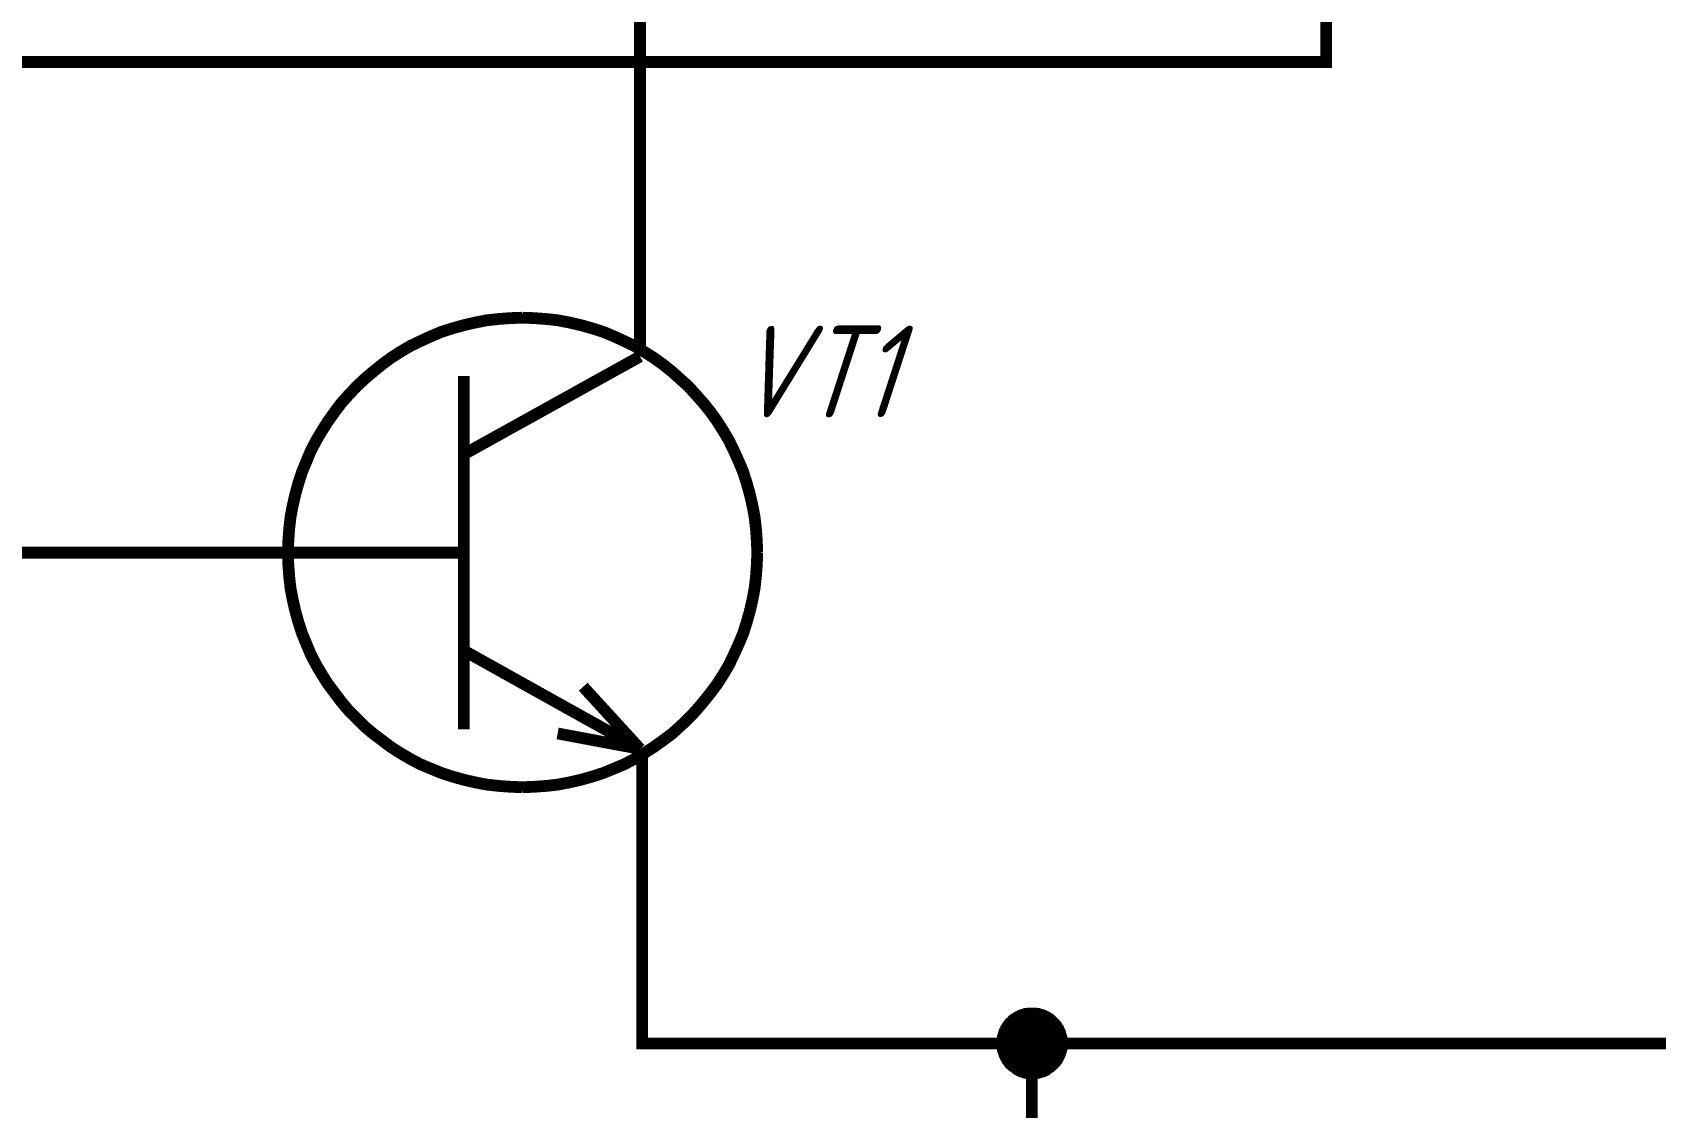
# Model space of a CAD drawing. Header units: millimetres. Extents: x 0 to 420, y 0 to 297.
# Drawn here: x 144.55 to 185.89, y 48.36 to 75.74 of the extents above; entities that cross this region are included whole.
import ezdxf

# ---------------------------------------------------------------- set-up
doc = ezdxf.new("R2010")
doc.units = ezdxf.units.MM
doc.layers.add('Sheet', color=255, linetype='Continuous')
doc.styles.add('GOST', font='', dxfattribs={"oblique": 18})
doc.styles.get('GOST').set_extended_font_data('GOST type A')

msp = doc.modelspace()

# ---------------------------------------------------------------- linework, layer by layer
at = {"layer": 'Sheet'}
for points, const_width in [([(137.515, 82.493), (160.015, 82.493), (160.026, 82.493), (160.026, 72.498)], 0.3), ([(177.507, 82.493), (177.507, 74.991), (142.522, 74.991), (142.522, 62.493), (146.037, 62.493)], 0.3), ([(195.011, 82.493), (195.011, 49.994), (170.007, 49.994), (170.007, 47.49)], 0.3), ([(160.026, 67.49), (160.026, 72.498)], 0.3), ([(151.055, 62.493), (151.067, 62.796), (151.089, 63.099), (151.123, 63.402), (151.179, 63.694), (151.246, 63.986), (151.325, 64.267), (151.415, 64.548), (151.527, 64.817), (151.639, 65.087), (151.774, 65.345), (151.92, 65.592), (152.077, 65.839), (152.246, 66.075), (152.414, 66.299), (152.605, 66.513), (152.807, 66.726), (153.009, 66.917), (153.234, 67.108), (153.458, 67.288), (153.683, 67.456), (153.93, 67.613), (154.177, 67.759), (154.435, 67.883), (154.704, 68.006), (154.974, 68.119), (155.254, 68.208), (155.535, 68.287), (155.827, 68.354), (156.119, 68.411), (156.422, 68.444), (156.725, 68.467), (157.028, 68.478)], 0.3), ([(157.028, 68.478), (156.725, 68.467), (156.422, 68.444), (156.119, 68.411), (155.827, 68.354), (155.535, 68.287), (155.254, 68.208), (154.974, 68.119), (154.704, 68.006), (154.435, 67.883), (154.177, 67.759), (153.93, 67.613), (153.683, 67.456), (153.458, 67.288), (153.234, 67.108), (153.009, 66.917), (152.807, 66.726), (152.605, 66.513), (152.414, 66.299), (152.246, 66.075), (152.077, 65.839), (151.92, 65.592), (151.774, 65.345), (151.639, 65.087), (151.527, 64.817), (151.415, 64.548), (151.325, 64.267), (151.246, 63.986), (151.179, 63.694), (151.123, 63.402), (151.089, 63.099), (151.067, 62.796), (151.055, 62.493)], 0.3), ([(157.028, 68.478), (157.332, 68.467), (157.635, 68.444), (157.938, 68.411), (158.23, 68.354), (158.522, 68.287), (158.802, 68.208), (159.083, 68.119), (159.353, 68.006), (159.622, 67.883), (159.88, 67.759), (160.127, 67.613), (160.374, 67.456), (160.61, 67.288), (160.835, 67.108), (161.048, 66.917), (161.261, 66.726), (161.452, 66.513), (161.643, 66.299), (161.823, 66.075), (161.991, 65.839), (162.148, 65.592), (162.294, 65.345), (162.418, 65.087), (162.541, 64.817), (162.653, 64.548), (162.743, 64.267), (162.822, 63.986), (162.889, 63.694), (162.945, 63.402), (162.979, 63.099), (163.001, 62.796), (163.013, 62.493)], 0.3), ([(163.013, 62.493), (163.001, 62.796), (162.979, 63.099), (162.945, 63.402), (162.889, 63.694), (162.822, 63.986), (162.743, 64.267), (162.653, 64.548), (162.541, 64.817), (162.418, 65.087), (162.294, 65.345), (162.148, 65.592), (161.991, 65.839), (161.823, 66.075), (161.643, 66.299), (161.452, 66.513), (161.261, 66.726), (161.048, 66.917), (160.835, 67.108), (160.61, 67.288), (160.374, 67.456), (160.127, 67.613), (159.88, 67.759), (159.622, 67.883), (159.353, 68.006), (159.083, 68.119), (158.802, 68.208), (158.522, 68.287), (158.23, 68.354), (157.938, 68.411), (157.635, 68.444), (157.332, 68.467), (157.028, 68.478)], 0.3), ([(160.026, 67.49), (155.535, 64.997)], 0.3), ([(155.535, 62.493), (155.535, 66.996)], 0.3), ([(155.535, 66.996), (155.535, 57.99)], 0.3), ([(151.033, 62.493), (146.037, 62.493)], 0.3), ([(155.535, 62.493), (151.033, 62.493)], 0.3), ([(157.028, 56.518), (156.725, 56.53), (156.422, 56.552), (156.119, 56.586), (155.827, 56.642), (155.535, 56.709), (155.254, 56.788), (154.974, 56.878), (154.704, 56.99), (154.435, 57.102), (154.177, 57.237), (153.93, 57.383), (153.683, 57.54), (153.458, 57.709), (153.234, 57.877), (153.009, 58.068), (152.807, 58.27), (152.605, 58.472), (152.414, 58.697), (152.246, 58.922), (152.077, 59.146), (151.92, 59.393), (151.774, 59.64), (151.639, 59.899), (151.527, 60.168), (151.415, 60.438), (151.325, 60.718), (151.246, 60.999), (151.179, 61.291), (151.123, 61.583), (151.089, 61.886), (151.067, 62.189), (151.055, 62.493)], 0.3), ([(151.055, 62.493), (151.055, 62.493)], 0.3), ([(151.055, 62.493), (151.067, 62.189), (151.089, 61.886), (151.123, 61.583), (151.179, 61.291), (151.246, 60.999), (151.325, 60.718), (151.415, 60.438), (151.527, 60.168), (151.639, 59.899), (151.774, 59.64), (151.92, 59.393), (152.077, 59.146), (152.246, 58.922), (152.414, 58.697), (152.605, 58.472), (152.807, 58.27), (153.009, 58.068), (153.234, 57.877), (153.458, 57.709), (153.683, 57.54), (153.93, 57.383), (154.177, 57.237), (154.435, 57.102), (154.704, 56.99), (154.974, 56.878), (155.254, 56.788), (155.535, 56.709), (155.827, 56.642), (156.119, 56.586), (156.422, 56.552), (156.725, 56.53), (157.028, 56.518)], 0.3), ([(163.013, 62.493), (163.001, 62.189), (162.979, 61.886), (162.945, 61.583), (162.889, 61.291), (162.822, 60.999), (162.743, 60.718), (162.653, 60.438), (162.541, 60.168), (162.418, 59.899), (162.294, 59.64), (162.148, 59.393), (161.991, 59.146), (161.823, 58.922), (161.643, 58.697), (161.452, 58.472), (161.261, 58.27), (161.048, 58.068), (160.835, 57.877), (160.61, 57.709), (160.374, 57.54), (160.127, 57.383), (159.88, 57.237), (159.622, 57.102), (159.353, 56.99), (159.083, 56.878), (158.802, 56.788), (158.522, 56.709), (158.23, 56.642), (157.938, 56.586), (157.635, 56.552), (157.332, 56.53), (157.028, 56.518)], 0.3), ([(157.028, 56.518), (157.332, 56.53), (157.635, 56.552), (157.938, 56.586), (158.23, 56.642), (158.522, 56.709), (158.802, 56.788), (159.083, 56.878), (159.353, 56.99), (159.622, 57.102), (159.88, 57.237), (160.127, 57.383), (160.374, 57.54), (160.61, 57.709), (160.835, 57.877), (161.048, 58.068), (161.261, 58.27), (161.452, 58.472), (161.643, 58.697), (161.823, 58.922), (161.991, 59.146), (162.148, 59.393), (162.294, 59.64), (162.418, 59.899), (162.541, 60.168), (162.653, 60.438), (162.743, 60.718), (162.822, 60.999), (162.889, 61.291), (162.945, 61.583), (162.979, 61.886), (163.001, 62.189), (163.013, 62.493)], 0.3), ([(163.013, 62.493), (163.013, 62.493), (163.013, 62.493), (163.013, 62.493), (163.013, 62.493), (163.013, 62.493), (163.013, 62.493), (163.013, 62.493), (163.013, 62.493), (163.013, 62.493), (163.013, 62.493), (163.013, 62.493), (163.013, 62.493), (163.013, 62.493), (163.013, 62.493), (163.013, 62.493), (163.013, 62.493), (163.013, 62.493), (163.013, 62.493), (163.013, 62.493), (163.013, 62.493), (163.013, 62.493), (163.013, 62.493), (163.013, 62.493), (163.013, 62.493), (163.013, 62.493), (163.013, 62.493), (163.013, 62.493), (163.013, 62.493), (163.013, 62.493), (163.013, 62.493), (163.013, 62.493), (163.013, 62.493)], 0.3), ([(163.013, 62.493), (163.013, 62.493)], 0.3), ([(160.026, 57.495), (155.535, 60)], 0.3), ([(158.578, 59.079), (160.026, 57.495)], 0.3), ([(160.026, 57.495), (157.927, 57.888)], 0.3), ([(160.082, 57.338), (160.082, 52.33)], 0.3), ([(170.007, 49.994), (160.082, 49.994), (160.082, 52.33)], 0.3), ([(169.255, 49.994), (169.255, 50.039), (169.255, 50.073), (169.266, 50.106), (169.266, 50.151), (169.278, 50.185), (169.289, 50.219), (169.3, 50.264), (169.311, 50.297), (169.334, 50.331), (169.345, 50.365), (169.368, 50.387), (169.379, 50.421), (169.401, 50.455), (169.424, 50.477), (169.446, 50.511), (169.48, 50.533), (169.502, 50.556), (169.525, 50.589), (169.558, 50.612), (169.592, 50.634), (169.615, 50.645), (169.648, 50.668), (169.682, 50.679), (169.716, 50.702), (169.749, 50.713), (169.783, 50.724), (169.817, 50.735), (169.85, 50.746), (169.895, 50.746), (169.929, 50.758), (169.974, 50.758), (170.007, 50.758)], 0.3), ([(169.255, 49.994), (169.255, 50.039), (169.255, 50.073), (169.266, 50.106), (169.266, 50.151), (169.278, 50.185), (169.289, 50.219), (169.3, 50.264), (169.311, 50.297), (169.334, 50.331), (169.345, 50.365), (169.368, 50.387), (169.379, 50.421), (169.401, 50.455), (169.424, 50.477), (169.446, 50.511), (169.48, 50.533), (169.502, 50.556), (169.525, 50.589), (169.558, 50.612), (169.592, 50.634), (169.615, 50.645), (169.648, 50.668), (169.682, 50.679), (169.716, 50.702), (169.749, 50.713), (169.783, 50.724), (169.817, 50.735), (169.85, 50.746), (169.895, 50.746), (169.929, 50.758), (169.974, 50.758), (170.007, 50.758)], 0.3), ([(169.255, 49.994), (169.255, 50.039), (169.255, 50.073), (169.266, 50.106), (169.266, 50.151), (169.278, 50.185), (169.289, 50.219), (169.3, 50.264), (169.311, 50.297), (169.334, 50.331), (169.345, 50.365), (169.368, 50.387), (169.379, 50.421), (169.401, 50.455), (169.424, 50.477), (169.446, 50.511), (169.48, 50.533), (169.502, 50.556), (169.525, 50.589), (169.558, 50.612), (169.592, 50.634), (169.615, 50.645), (169.648, 50.668), (169.682, 50.679), (169.716, 50.702), (169.749, 50.713), (169.783, 50.724), (169.817, 50.735), (169.85, 50.746), (169.895, 50.746), (169.929, 50.758), (169.974, 50.758), (170.007, 50.758)], 0.3), ([(169.255, 49.994), (169.255, 50.039), (169.255, 50.073), (169.266, 50.106), (169.266, 50.151), (169.278, 50.185), (169.289, 50.219), (169.3, 50.264), (169.311, 50.297), (169.334, 50.331), (169.345, 50.365), (169.368, 50.387), (169.379, 50.421), (169.401, 50.455), (169.424, 50.477), (169.446, 50.511), (169.48, 50.533), (169.502, 50.556), (169.525, 50.589), (169.558, 50.612), (169.592, 50.634), (169.615, 50.645), (169.648, 50.668), (169.682, 50.679), (169.716, 50.702), (169.749, 50.713), (169.783, 50.724), (169.817, 50.735), (169.85, 50.746), (169.895, 50.746), (169.929, 50.758), (169.974, 50.758), (170.007, 50.758)], 0.3), ([(170.007, 50.758), (170.007, 50.758)], 0.3), ([(170.007, 50.758), (170.052, 50.758), (170.086, 50.758), (170.12, 50.746), (170.165, 50.746), (170.198, 50.735), (170.232, 50.724), (170.277, 50.713), (170.311, 50.702), (170.344, 50.679), (170.378, 50.668), (170.4, 50.645), (170.434, 50.634), (170.468, 50.612), (170.49, 50.589), (170.524, 50.556), (170.546, 50.533), (170.569, 50.511), (170.603, 50.477), (170.625, 50.455), (170.647, 50.421), (170.659, 50.387), (170.681, 50.365), (170.692, 50.331), (170.715, 50.297), (170.726, 50.264), (170.737, 50.219), (170.749, 50.185), (170.76, 50.151), (170.76, 50.106), (170.771, 50.073), (170.771, 50.039), (170.771, 49.994)], 0.3), ([(170.007, 50.758), (170.007, 50.758)], 0.3), ([(170.007, 50.758), (170.052, 50.758), (170.086, 50.758), (170.12, 50.746), (170.165, 50.746), (170.198, 50.735), (170.232, 50.724), (170.277, 50.713), (170.311, 50.702), (170.344, 50.679), (170.378, 50.668), (170.4, 50.645), (170.434, 50.634), (170.468, 50.612), (170.49, 50.589), (170.524, 50.556), (170.546, 50.533), (170.569, 50.511), (170.603, 50.477), (170.625, 50.455), (170.647, 50.421), (170.659, 50.387), (170.681, 50.365), (170.692, 50.331), (170.715, 50.297), (170.726, 50.264), (170.737, 50.219), (170.749, 50.185), (170.76, 50.151), (170.76, 50.106), (170.771, 50.073), (170.771, 50.039), (170.771, 49.994)], 0.3), ([(170.007, 50.758), (170.007, 50.758)], 0.3), ([(170.007, 50.758), (170.052, 50.758), (170.086, 50.758), (170.12, 50.746), (170.165, 50.746), (170.198, 50.735), (170.232, 50.724), (170.277, 50.713), (170.311, 50.702), (170.344, 50.679), (170.378, 50.668), (170.4, 50.645), (170.434, 50.634), (170.468, 50.612), (170.49, 50.589), (170.524, 50.556), (170.546, 50.533), (170.569, 50.511), (170.603, 50.477), (170.625, 50.455), (170.647, 50.421), (170.659, 50.387), (170.681, 50.365), (170.692, 50.331), (170.715, 50.297), (170.726, 50.264), (170.737, 50.219), (170.749, 50.185), (170.76, 50.151), (170.76, 50.106), (170.771, 50.073), (170.771, 50.039), (170.771, 49.994)], 0.3), ([(170.007, 50.758), (170.007, 50.758)], 0.3), ([(170.007, 50.758), (170.052, 50.758), (170.086, 50.758), (170.12, 50.746), (170.165, 50.746), (170.198, 50.735), (170.232, 50.724), (170.277, 50.713), (170.311, 50.702), (170.344, 50.679), (170.378, 50.668), (170.4, 50.645), (170.434, 50.634), (170.468, 50.612), (170.49, 50.589), (170.524, 50.556), (170.546, 50.533), (170.569, 50.511), (170.603, 50.477), (170.625, 50.455), (170.647, 50.421), (170.659, 50.387), (170.681, 50.365), (170.692, 50.331), (170.715, 50.297), (170.726, 50.264), (170.737, 50.219), (170.749, 50.185), (170.76, 50.151), (170.76, 50.106), (170.771, 50.073), (170.771, 50.039), (170.771, 49.994)], 0.3), ([(169.255, 49.994), (169.255, 50.039), (169.255, 50.073), (169.266, 50.106), (169.266, 50.151), (169.278, 50.185), (169.289, 50.219), (169.3, 50.264), (169.311, 50.297), (169.334, 50.331), (169.345, 50.365), (169.368, 50.387), (169.379, 50.421), (169.401, 50.455), (169.424, 50.477), (169.446, 50.511), (169.48, 50.533), (169.502, 50.556), (169.525, 50.589), (169.558, 50.612), (169.592, 50.634), (169.615, 50.645), (169.648, 50.668), (169.682, 50.679), (169.716, 50.702), (169.749, 50.713), (169.783, 50.724), (169.817, 50.735), (169.85, 50.746), (169.895, 50.746), (169.929, 50.758), (169.974, 50.758), (170.007, 50.758)], 0.0991), ([(169.255, 49.994), (169.255, 50.039), (169.255, 50.073), (169.266, 50.106), (169.266, 50.151), (169.278, 50.185), (169.289, 50.219), (169.3, 50.264), (169.311, 50.297), (169.334, 50.331), (169.345, 50.365), (169.368, 50.387), (169.379, 50.421), (169.401, 50.455), (169.424, 50.477), (169.446, 50.511), (169.48, 50.533), (169.502, 50.556), (169.525, 50.589), (169.558, 50.612), (169.592, 50.634), (169.615, 50.645), (169.648, 50.668), (169.682, 50.679), (169.716, 50.702), (169.749, 50.713), (169.783, 50.724), (169.817, 50.735), (169.85, 50.746), (169.895, 50.746), (169.929, 50.758), (169.974, 50.758), (170.007, 50.758)], 0.0991), ([(169.255, 49.994), (169.255, 50.039), (169.255, 50.073), (169.266, 50.106), (169.266, 50.151), (169.278, 50.185), (169.289, 50.219), (169.3, 50.264), (169.311, 50.297), (169.334, 50.331), (169.345, 50.365), (169.368, 50.387), (169.379, 50.421), (169.401, 50.455), (169.424, 50.477), (169.446, 50.511), (169.48, 50.533), (169.502, 50.556), (169.525, 50.589), (169.558, 50.612), (169.592, 50.634), (169.615, 50.645), (169.648, 50.668), (169.682, 50.679), (169.716, 50.702), (169.749, 50.713), (169.783, 50.724), (169.817, 50.735), (169.85, 50.746), (169.895, 50.746), (169.929, 50.758), (169.974, 50.758), (170.007, 50.758)], 0.0991), ([(169.255, 49.994), (169.255, 50.039), (169.255, 50.073), (169.266, 50.106), (169.266, 50.151), (169.278, 50.185), (169.289, 50.219), (169.3, 50.264), (169.311, 50.297), (169.334, 50.331), (169.345, 50.365), (169.368, 50.387), (169.379, 50.421), (169.401, 50.455), (169.424, 50.477), (169.446, 50.511), (169.48, 50.533), (169.502, 50.556), (169.525, 50.589), (169.558, 50.612), (169.592, 50.634), (169.615, 50.645), (169.648, 50.668), (169.682, 50.679), (169.716, 50.702), (169.749, 50.713), (169.783, 50.724), (169.817, 50.735), (169.85, 50.746), (169.895, 50.746), (169.929, 50.758), (169.974, 50.758), (170.007, 50.758)], 0.0991), ([(170.007, 50.758), (170.007, 50.758)], 0.0991), ([(170.007, 50.758), (170.052, 50.758), (170.086, 50.758), (170.12, 50.746), (170.165, 50.746), (170.198, 50.735), (170.232, 50.724), (170.277, 50.713), (170.311, 50.702), (170.344, 50.679), (170.378, 50.668), (170.4, 50.645), (170.434, 50.634), (170.468, 50.612), (170.49, 50.589), (170.524, 50.556), (170.546, 50.533), (170.569, 50.511), (170.603, 50.477), (170.625, 50.455), (170.647, 50.421), (170.659, 50.387), (170.681, 50.365), (170.692, 50.331), (170.715, 50.297), (170.726, 50.264), (170.737, 50.219), (170.749, 50.185), (170.76, 50.151), (170.76, 50.106), (170.771, 50.073), (170.771, 50.039), (170.771, 49.994)], 0.0991), ([(170.007, 50.758), (170.007, 50.758)], 0.0991), ([(170.007, 50.758), (170.052, 50.758), (170.086, 50.758), (170.12, 50.746), (170.165, 50.746), (170.198, 50.735), (170.232, 50.724), (170.277, 50.713), (170.311, 50.702), (170.344, 50.679), (170.378, 50.668), (170.4, 50.645), (170.434, 50.634), (170.468, 50.612), (170.49, 50.589), (170.524, 50.556), (170.546, 50.533), (170.569, 50.511), (170.603, 50.477), (170.625, 50.455), (170.647, 50.421), (170.659, 50.387), (170.681, 50.365), (170.692, 50.331), (170.715, 50.297), (170.726, 50.264), (170.737, 50.219), (170.749, 50.185), (170.76, 50.151), (170.76, 50.106), (170.771, 50.073), (170.771, 50.039), (170.771, 49.994)], 0.0991), ([(170.007, 50.758), (170.007, 50.758)], 0.0991), ([(170.007, 50.758), (170.052, 50.758), (170.086, 50.758), (170.12, 50.746), (170.165, 50.746), (170.198, 50.735), (170.232, 50.724), (170.277, 50.713), (170.311, 50.702), (170.344, 50.679), (170.378, 50.668), (170.4, 50.645), (170.434, 50.634), (170.468, 50.612), (170.49, 50.589), (170.524, 50.556), (170.546, 50.533), (170.569, 50.511), (170.603, 50.477), (170.625, 50.455), (170.647, 50.421), (170.659, 50.387), (170.681, 50.365), (170.692, 50.331), (170.715, 50.297), (170.726, 50.264), (170.737, 50.219), (170.749, 50.185), (170.76, 50.151), (170.76, 50.106), (170.771, 50.073), (170.771, 50.039), (170.771, 49.994)], 0.0991), ([(170.007, 50.758), (170.007, 50.758)], 0.0991), ([(170.007, 50.758), (170.052, 50.758), (170.086, 50.758), (170.12, 50.746), (170.165, 50.746), (170.198, 50.735), (170.232, 50.724), (170.277, 50.713), (170.311, 50.702), (170.344, 50.679), (170.378, 50.668), (170.4, 50.645), (170.434, 50.634), (170.468, 50.612), (170.49, 50.589), (170.524, 50.556), (170.546, 50.533), (170.569, 50.511), (170.603, 50.477), (170.625, 50.455), (170.647, 50.421), (170.659, 50.387), (170.681, 50.365), (170.692, 50.331), (170.715, 50.297), (170.726, 50.264), (170.737, 50.219), (170.749, 50.185), (170.76, 50.151), (170.76, 50.106), (170.771, 50.073), (170.771, 50.039), (170.771, 49.994)], 0.0991), ([(170.007, 49.23), (169.974, 49.23), (169.929, 49.23), (169.895, 49.242), (169.85, 49.242), (169.817, 49.253), (169.783, 49.264), (169.749, 49.275), (169.716, 49.287), (169.682, 49.309), (169.648, 49.32), (169.615, 49.343), (169.592, 49.365), (169.558, 49.388), (169.525, 49.41), (169.502, 49.433), (169.48, 49.455), (169.446, 49.478), (169.424, 49.511), (169.401, 49.545), (169.379, 49.567), (169.368, 49.601), (169.345, 49.635), (169.334, 49.668), (169.311, 49.702), (169.3, 49.736), (169.289, 49.77), (169.278, 49.803), (169.266, 49.837), (169.266, 49.882), (169.255, 49.915), (169.255, 49.96), (169.255, 49.994)], 0.3), ([(169.255, 49.994), (169.255, 49.994)], 0.3), ([(170.007, 49.23), (169.974, 49.23), (169.929, 49.23), (169.895, 49.242), (169.85, 49.242), (169.817, 49.253), (169.783, 49.264), (169.749, 49.275), (169.716, 49.287), (169.682, 49.309), (169.648, 49.32), (169.615, 49.343), (169.592, 49.365), (169.558, 49.388), (169.525, 49.41), (169.502, 49.433), (169.48, 49.455), (169.446, 49.478), (169.424, 49.511), (169.401, 49.545), (169.379, 49.567), (169.368, 49.601), (169.345, 49.635), (169.334, 49.668), (169.311, 49.702), (169.3, 49.736), (169.289, 49.77), (169.278, 49.803), (169.266, 49.837), (169.266, 49.882), (169.255, 49.915), (169.255, 49.96), (169.255, 49.994)], 0.3), ([(169.255, 49.994), (169.255, 49.994)], 0.3), ([(170.007, 49.23), (169.974, 49.23), (169.929, 49.23), (169.895, 49.242), (169.85, 49.242), (169.817, 49.253), (169.783, 49.264), (169.749, 49.275), (169.716, 49.287), (169.682, 49.309), (169.648, 49.32), (169.615, 49.343), (169.592, 49.365), (169.558, 49.388), (169.525, 49.41), (169.502, 49.433), (169.48, 49.455), (169.446, 49.478), (169.424, 49.511), (169.401, 49.545), (169.379, 49.567), (169.368, 49.601), (169.345, 49.635), (169.334, 49.668), (169.311, 49.702), (169.3, 49.736), (169.289, 49.77), (169.278, 49.803), (169.266, 49.837), (169.266, 49.882), (169.255, 49.915), (169.255, 49.96), (169.255, 49.994)], 0.3), ([(169.255, 49.994), (169.255, 49.994)], 0.3), ([(170.007, 49.23), (169.974, 49.23), (169.929, 49.23), (169.895, 49.242), (169.85, 49.242), (169.817, 49.253), (169.783, 49.264), (169.749, 49.275), (169.716, 49.287), (169.682, 49.309), (169.648, 49.32), (169.615, 49.343), (169.592, 49.365), (169.558, 49.388), (169.525, 49.41), (169.502, 49.433), (169.48, 49.455), (169.446, 49.478), (169.424, 49.511), (169.401, 49.545), (169.379, 49.567), (169.368, 49.601), (169.345, 49.635), (169.334, 49.668), (169.311, 49.702), (169.3, 49.736), (169.289, 49.77), (169.278, 49.803), (169.266, 49.837), (169.266, 49.882), (169.255, 49.915), (169.255, 49.96), (169.255, 49.994)], 0.3), ([(169.255, 49.994), (169.255, 49.994)], 0.3), ([(170.007, 49.23), (169.974, 49.23), (169.929, 49.23), (169.895, 49.242), (169.85, 49.242), (169.817, 49.253), (169.783, 49.264), (169.749, 49.275), (169.716, 49.287), (169.682, 49.309), (169.648, 49.32), (169.615, 49.343), (169.592, 49.365), (169.558, 49.388), (169.525, 49.41), (169.502, 49.433), (169.48, 49.455), (169.446, 49.478), (169.424, 49.511), (169.401, 49.545), (169.379, 49.567), (169.368, 49.601), (169.345, 49.635), (169.334, 49.668), (169.311, 49.702), (169.3, 49.736), (169.289, 49.77), (169.278, 49.803), (169.266, 49.837), (169.266, 49.882), (169.255, 49.915), (169.255, 49.96), (169.255, 49.994)], 0.0991), ([(169.255, 49.994), (169.255, 49.994)], 0.0991), ([(170.007, 49.23), (169.974, 49.23), (169.929, 49.23), (169.895, 49.242), (169.85, 49.242), (169.817, 49.253), (169.783, 49.264), (169.749, 49.275), (169.716, 49.287), (169.682, 49.309), (169.648, 49.32), (169.615, 49.343), (169.592, 49.365), (169.558, 49.388), (169.525, 49.41), (169.502, 49.433), (169.48, 49.455), (169.446, 49.478), (169.424, 49.511), (169.401, 49.545), (169.379, 49.567), (169.368, 49.601), (169.345, 49.635), (169.334, 49.668), (169.311, 49.702), (169.3, 49.736), (169.289, 49.77), (169.278, 49.803), (169.266, 49.837), (169.266, 49.882), (169.255, 49.915), (169.255, 49.96), (169.255, 49.994)], 0.0991), ([(169.255, 49.994), (169.255, 49.994)], 0.0991), ([(170.007, 49.23), (169.974, 49.23), (169.929, 49.23), (169.895, 49.242), (169.85, 49.242), (169.817, 49.253), (169.783, 49.264), (169.749, 49.275), (169.716, 49.287), (169.682, 49.309), (169.648, 49.32), (169.615, 49.343), (169.592, 49.365), (169.558, 49.388), (169.525, 49.41), (169.502, 49.433), (169.48, 49.455), (169.446, 49.478), (169.424, 49.511), (169.401, 49.545), (169.379, 49.567), (169.368, 49.601), (169.345, 49.635), (169.334, 49.668), (169.311, 49.702), (169.3, 49.736), (169.289, 49.77), (169.278, 49.803), (169.266, 49.837), (169.266, 49.882), (169.255, 49.915), (169.255, 49.96), (169.255, 49.994)], 0.0991), ([(169.255, 49.994), (169.255, 49.994)], 0.0991), ([(170.007, 49.23), (169.974, 49.23), (169.929, 49.23), (169.895, 49.242), (169.85, 49.242), (169.817, 49.253), (169.783, 49.264), (169.749, 49.275), (169.716, 49.287), (169.682, 49.309), (169.648, 49.32), (169.615, 49.343), (169.592, 49.365), (169.558, 49.388), (169.525, 49.41), (169.502, 49.433), (169.48, 49.455), (169.446, 49.478), (169.424, 49.511), (169.401, 49.545), (169.379, 49.567), (169.368, 49.601), (169.345, 49.635), (169.334, 49.668), (169.311, 49.702), (169.3, 49.736), (169.289, 49.77), (169.278, 49.803), (169.266, 49.837), (169.266, 49.882), (169.255, 49.915), (169.255, 49.96), (169.255, 49.994)], 0.0991), ([(169.255, 49.994), (169.255, 49.994)], 0.0991), ([(170.771, 49.994), (170.771, 49.96), (170.771, 49.915), (170.76, 49.882), (170.76, 49.837), (170.749, 49.803), (170.737, 49.77), (170.726, 49.736), (170.715, 49.702), (170.692, 49.668), (170.681, 49.635), (170.659, 49.601), (170.647, 49.567), (170.625, 49.545), (170.603, 49.511), (170.569, 49.478), (170.546, 49.455), (170.524, 49.433), (170.49, 49.41), (170.468, 49.388), (170.434, 49.365), (170.4, 49.343), (170.378, 49.32), (170.344, 49.309), (170.311, 49.287), (170.277, 49.275), (170.232, 49.264), (170.198, 49.253), (170.165, 49.242), (170.12, 49.242), (170.086, 49.23), (170.052, 49.23), (170.007, 49.23)], 0.3), ([(170.771, 49.994), (170.771, 49.96), (170.771, 49.915), (170.76, 49.882), (170.76, 49.837), (170.749, 49.803), (170.737, 49.77), (170.726, 49.736), (170.715, 49.702), (170.692, 49.668), (170.681, 49.635), (170.659, 49.601), (170.647, 49.567), (170.625, 49.545), (170.603, 49.511), (170.569, 49.478), (170.546, 49.455), (170.524, 49.433), (170.49, 49.41), (170.468, 49.388), (170.434, 49.365), (170.4, 49.343), (170.378, 49.32), (170.344, 49.309), (170.311, 49.287), (170.277, 49.275), (170.232, 49.264), (170.198, 49.253), (170.165, 49.242), (170.12, 49.242), (170.086, 49.23), (170.052, 49.23), (170.007, 49.23)], 0.3), ([(170.771, 49.994), (170.771, 49.96), (170.771, 49.915), (170.76, 49.882), (170.76, 49.837), (170.749, 49.803), (170.737, 49.77), (170.726, 49.736), (170.715, 49.702), (170.692, 49.668), (170.681, 49.635), (170.659, 49.601), (170.647, 49.567), (170.625, 49.545), (170.603, 49.511), (170.569, 49.478), (170.546, 49.455), (170.524, 49.433), (170.49, 49.41), (170.468, 49.388), (170.434, 49.365), (170.4, 49.343), (170.378, 49.32), (170.344, 49.309), (170.311, 49.287), (170.277, 49.275), (170.232, 49.264), (170.198, 49.253), (170.165, 49.242), (170.12, 49.242), (170.086, 49.23), (170.052, 49.23), (170.007, 49.23)], 0.3), ([(170.771, 49.994), (170.771, 49.96), (170.771, 49.915), (170.76, 49.882), (170.76, 49.837), (170.749, 49.803), (170.737, 49.77), (170.726, 49.736), (170.715, 49.702), (170.692, 49.668), (170.681, 49.635), (170.659, 49.601), (170.647, 49.567), (170.625, 49.545), (170.603, 49.511), (170.569, 49.478), (170.546, 49.455), (170.524, 49.433), (170.49, 49.41), (170.468, 49.388), (170.434, 49.365), (170.4, 49.343), (170.378, 49.32), (170.344, 49.309), (170.311, 49.287), (170.277, 49.275), (170.232, 49.264), (170.198, 49.253), (170.165, 49.242), (170.12, 49.242), (170.086, 49.23), (170.052, 49.23), (170.007, 49.23)], 0.3), ([(170.771, 49.994), (170.771, 49.96), (170.771, 49.915), (170.76, 49.882), (170.76, 49.837), (170.749, 49.803), (170.737, 49.77), (170.726, 49.736), (170.715, 49.702), (170.692, 49.668), (170.681, 49.635), (170.659, 49.601), (170.647, 49.567), (170.625, 49.545), (170.603, 49.511), (170.569, 49.478), (170.546, 49.455), (170.524, 49.433), (170.49, 49.41), (170.468, 49.388), (170.434, 49.365), (170.4, 49.343), (170.378, 49.32), (170.344, 49.309), (170.311, 49.287), (170.277, 49.275), (170.232, 49.264), (170.198, 49.253), (170.165, 49.242), (170.12, 49.242), (170.086, 49.23), (170.052, 49.23), (170.007, 49.23)], 0.0991), ([(170.771, 49.994), (170.771, 49.96), (170.771, 49.915), (170.76, 49.882), (170.76, 49.837), (170.749, 49.803), (170.737, 49.77), (170.726, 49.736), (170.715, 49.702), (170.692, 49.668), (170.681, 49.635), (170.659, 49.601), (170.647, 49.567), (170.625, 49.545), (170.603, 49.511), (170.569, 49.478), (170.546, 49.455), (170.524, 49.433), (170.49, 49.41), (170.468, 49.388), (170.434, 49.365), (170.4, 49.343), (170.378, 49.32), (170.344, 49.309), (170.311, 49.287), (170.277, 49.275), (170.232, 49.264), (170.198, 49.253), (170.165, 49.242), (170.12, 49.242), (170.086, 49.23), (170.052, 49.23), (170.007, 49.23)], 0.0991), ([(170.771, 49.994), (170.771, 49.96), (170.771, 49.915), (170.76, 49.882), (170.76, 49.837), (170.749, 49.803), (170.737, 49.77), (170.726, 49.736), (170.715, 49.702), (170.692, 49.668), (170.681, 49.635), (170.659, 49.601), (170.647, 49.567), (170.625, 49.545), (170.603, 49.511), (170.569, 49.478), (170.546, 49.455), (170.524, 49.433), (170.49, 49.41), (170.468, 49.388), (170.434, 49.365), (170.4, 49.343), (170.378, 49.32), (170.344, 49.309), (170.311, 49.287), (170.277, 49.275), (170.232, 49.264), (170.198, 49.253), (170.165, 49.242), (170.12, 49.242), (170.086, 49.23), (170.052, 49.23), (170.007, 49.23)], 0.0991), ([(170.771, 49.994), (170.771, 49.96), (170.771, 49.915), (170.76, 49.882), (170.76, 49.837), (170.749, 49.803), (170.737, 49.77), (170.726, 49.736), (170.715, 49.702), (170.692, 49.668), (170.681, 49.635), (170.659, 49.601), (170.647, 49.567), (170.625, 49.545), (170.603, 49.511), (170.569, 49.478), (170.546, 49.455), (170.524, 49.433), (170.49, 49.41), (170.468, 49.388), (170.434, 49.365), (170.4, 49.343), (170.378, 49.32), (170.344, 49.309), (170.311, 49.287), (170.277, 49.275), (170.232, 49.264), (170.198, 49.253), (170.165, 49.242), (170.12, 49.242), (170.086, 49.23), (170.052, 49.23), (170.007, 49.23)], 0.0991), ([(170.771, 49.994), (170.771, 49.994), (170.771, 49.994), (170.771, 49.994), (170.771, 49.994), (170.771, 49.994), (170.771, 49.994), (170.771, 49.994), (170.771, 49.994), (170.771, 49.994), (170.771, 49.994), (170.771, 49.994), (170.771, 49.994), (170.771, 49.994), (170.771, 49.994), (170.771, 49.994), (170.771, 49.994), (170.771, 49.994), (170.771, 49.994), (170.771, 49.994), (170.771, 49.994), (170.771, 49.994), (170.771, 49.994), (170.771, 49.994), (170.771, 49.994), (170.771, 49.994), (170.771, 49.994), (170.771, 49.994), (170.771, 49.994), (170.771, 49.994), (170.771, 49.994), (170.771, 49.994), (170.771, 49.994)], 0.3), ([(170.771, 49.994), (170.771, 49.994)], 0.3), ([(170.771, 49.994), (170.771, 49.994), (170.771, 49.994), (170.771, 49.994), (170.771, 49.994), (170.771, 49.994), (170.771, 49.994), (170.771, 49.994), (170.771, 49.994), (170.771, 49.994), (170.771, 49.994), (170.771, 49.994), (170.771, 49.994), (170.771, 49.994), (170.771, 49.994), (170.771, 49.994), (170.771, 49.994), (170.771, 49.994), (170.771, 49.994), (170.771, 49.994), (170.771, 49.994), (170.771, 49.994), (170.771, 49.994), (170.771, 49.994), (170.771, 49.994), (170.771, 49.994), (170.771, 49.994), (170.771, 49.994), (170.771, 49.994), (170.771, 49.994), (170.771, 49.994), (170.771, 49.994), (170.771, 49.994)], 0.3), ([(170.771, 49.994), (170.771, 49.994)], 0.3), ([(170.771, 49.994), (170.771, 49.994), (170.771, 49.994), (170.771, 49.994), (170.771, 49.994), (170.771, 49.994), (170.771, 49.994), (170.771, 49.994), (170.771, 49.994), (170.771, 49.994), (170.771, 49.994), (170.771, 49.994), (170.771, 49.994), (170.771, 49.994), (170.771, 49.994), (170.771, 49.994), (170.771, 49.994), (170.771, 49.994), (170.771, 49.994), (170.771, 49.994), (170.771, 49.994), (170.771, 49.994), (170.771, 49.994), (170.771, 49.994), (170.771, 49.994), (170.771, 49.994), (170.771, 49.994), (170.771, 49.994), (170.771, 49.994), (170.771, 49.994), (170.771, 49.994), (170.771, 49.994), (170.771, 49.994)], 0.3), ([(170.771, 49.994), (170.771, 49.994)], 0.3), ([(170.771, 49.994), (170.771, 49.994), (170.771, 49.994), (170.771, 49.994), (170.771, 49.994), (170.771, 49.994), (170.771, 49.994), (170.771, 49.994), (170.771, 49.994), (170.771, 49.994), (170.771, 49.994), (170.771, 49.994), (170.771, 49.994), (170.771, 49.994), (170.771, 49.994), (170.771, 49.994), (170.771, 49.994), (170.771, 49.994), (170.771, 49.994), (170.771, 49.994), (170.771, 49.994), (170.771, 49.994), (170.771, 49.994), (170.771, 49.994), (170.771, 49.994), (170.771, 49.994), (170.771, 49.994), (170.771, 49.994), (170.771, 49.994), (170.771, 49.994), (170.771, 49.994), (170.771, 49.994), (170.771, 49.994)], 0.3), ([(170.771, 49.994), (170.771, 49.994)], 0.3), ([(170.771, 49.994), (170.771, 49.994), (170.771, 49.994), (170.771, 49.994), (170.771, 49.994), (170.771, 49.994), (170.771, 49.994), (170.771, 49.994), (170.771, 49.994), (170.771, 49.994), (170.771, 49.994), (170.771, 49.994), (170.771, 49.994), (170.771, 49.994), (170.771, 49.994), (170.771, 49.994), (170.771, 49.994), (170.771, 49.994), (170.771, 49.994), (170.771, 49.994), (170.771, 49.994), (170.771, 49.994), (170.771, 49.994), (170.771, 49.994), (170.771, 49.994), (170.771, 49.994), (170.771, 49.994), (170.771, 49.994), (170.771, 49.994), (170.771, 49.994), (170.771, 49.994), (170.771, 49.994), (170.771, 49.994)], 0.0991), ([(170.771, 49.994), (170.771, 49.994)], 0.0991), ([(170.771, 49.994), (170.771, 49.994), (170.771, 49.994), (170.771, 49.994), (170.771, 49.994), (170.771, 49.994), (170.771, 49.994), (170.771, 49.994), (170.771, 49.994), (170.771, 49.994), (170.771, 49.994), (170.771, 49.994), (170.771, 49.994), (170.771, 49.994), (170.771, 49.994), (170.771, 49.994), (170.771, 49.994), (170.771, 49.994), (170.771, 49.994), (170.771, 49.994), (170.771, 49.994), (170.771, 49.994), (170.771, 49.994), (170.771, 49.994), (170.771, 49.994), (170.771, 49.994), (170.771, 49.994), (170.771, 49.994), (170.771, 49.994), (170.771, 49.994), (170.771, 49.994), (170.771, 49.994), (170.771, 49.994)], 0.0991), ([(170.771, 49.994), (170.771, 49.994)], 0.0991), ([(170.771, 49.994), (170.771, 49.994), (170.771, 49.994), (170.771, 49.994), (170.771, 49.994), (170.771, 49.994), (170.771, 49.994), (170.771, 49.994), (170.771, 49.994), (170.771, 49.994), (170.771, 49.994), (170.771, 49.994), (170.771, 49.994), (170.771, 49.994), (170.771, 49.994), (170.771, 49.994), (170.771, 49.994), (170.771, 49.994), (170.771, 49.994), (170.771, 49.994), (170.771, 49.994), (170.771, 49.994), (170.771, 49.994), (170.771, 49.994), (170.771, 49.994), (170.771, 49.994), (170.771, 49.994), (170.771, 49.994), (170.771, 49.994), (170.771, 49.994), (170.771, 49.994), (170.771, 49.994), (170.771, 49.994)], 0.0991), ([(170.771, 49.994), (170.771, 49.994)], 0.0991), ([(170.771, 49.994), (170.771, 49.994), (170.771, 49.994), (170.771, 49.994), (170.771, 49.994), (170.771, 49.994), (170.771, 49.994), (170.771, 49.994), (170.771, 49.994), (170.771, 49.994), (170.771, 49.994), (170.771, 49.994), (170.771, 49.994), (170.771, 49.994), (170.771, 49.994), (170.771, 49.994), (170.771, 49.994), (170.771, 49.994), (170.771, 49.994), (170.771, 49.994), (170.771, 49.994), (170.771, 49.994), (170.771, 49.994), (170.771, 49.994), (170.771, 49.994), (170.771, 49.994), (170.771, 49.994), (170.771, 49.994), (170.771, 49.994), (170.771, 49.994), (170.771, 49.994), (170.771, 49.994), (170.771, 49.994)], 0.0991), ([(170.771, 49.994), (170.771, 49.994)], 0.0991)]:
    msp.add_lwpolyline(points, dxfattribs=dict(at, const_width=const_width))
at = {"layer": 'Sheet', "const_width": 0.762}
msp.add_lwpolyline([(169.619, 50, 1), (170.381, 50, 1)], format="xyb", close=True, dxfattribs=at)

# ---------------------------------------------------------------- texts
at = {"layer": 'Sheet', "style": 'GOST', "oblique": 18}
msp.add_text('VT1', height=2.3358, dxfattribs=at).set_placement((162.395, 65.94))

doc.saveas('drawing.dxf')
